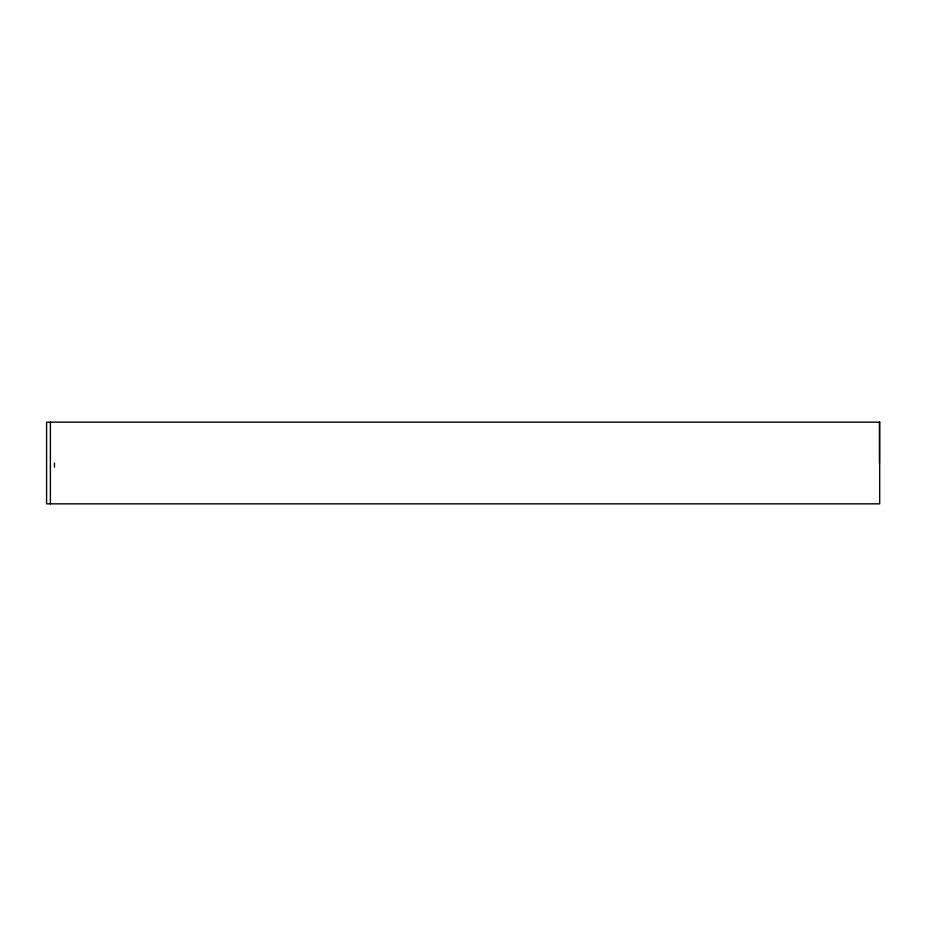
<?xml version="1.0" encoding="UTF-8"?>
<svg xmlns="http://www.w3.org/2000/svg" width="926" height="926" viewBox="0 0 926 926"><rect width="100%" height="100%" fill="white"/><g stroke="black" fill="none" stroke-linecap="round" stroke-linejoin="round"><path stroke-width="1.39" d="M879.422 422.163L879.422 463.012M54.472 463.012L54.472 467.086M50.386 422.163L50.386 503.848M879.7 422.152L46.578 422.152L46.578 503.837L879.7 503.837L879.7 422.152"/></g></svg>
